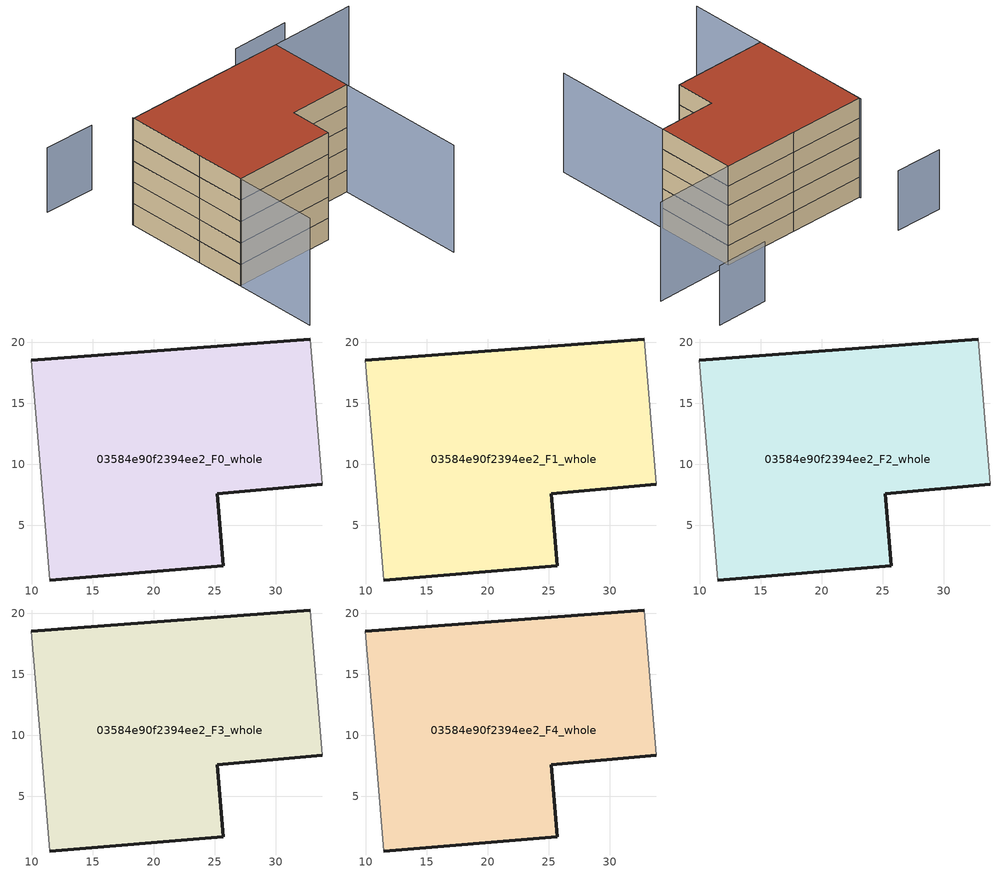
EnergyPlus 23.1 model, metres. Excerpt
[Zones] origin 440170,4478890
03584e90f2394ee2_F0_whole
 floor ground (EU_floor_Construction): 32.81,20.26 33.83,8.33 25.2,7.58 25.68,1.68 11.48,0.5 10.88,7.44 9.94,18.53 21.37,19.4 z0
 wall outside (EU_wall_Construction): 11.48,0.5 25.68,1.68 25.2,7.58 33.83,8.33 / 32.81,20.26 21.37,19.4 9.94,18.53 z0:3
 wall adiabatic (EU_wall_Construction): 9.94,18.53 10.88,7.44 11.48,0.5 / 33.83,8.33 32.81,20.26 z0:3
03584e90f2394ee2_F1_whole
 floor to 03584e90f2394ee2_F0_whole (EU_floor_Construction): 32.81,20.26 33.83,8.33 25.2,7.58 25.68,1.68 11.48,0.5 10.88,7.44 9.94,18.53 21.37,19.4 z3
 wall outside (EU_wall_Construction): 11.48,0.5 25.68,1.68 25.2,7.58 33.83,8.33 / 32.81,20.26 21.37,19.4 9.94,18.53 z3:6
 wall adiabatic (EU_wall_Construction): 9.94,18.53 10.88,7.44 11.48,0.5 / 33.83,8.33 32.81,20.26 z3:6
03584e90f2394ee2_F2_whole
 floor to 03584e90f2394ee2_F1_whole (EU_floor_Construction): 32.81,20.26 33.83,8.33 25.2,7.58 25.68,1.68 11.48,0.5 10.88,7.44 9.94,18.53 21.37,19.4 z6
 wall outside (EU_wall_Construction): 11.48,0.5 25.68,1.68 25.2,7.58 33.83,8.33 / 32.81,20.26 21.37,19.4 9.94,18.53 z6:9
 wall adiabatic (EU_wall_Construction): 9.94,18.53 10.88,7.44 11.48,0.5 / 33.83,8.33 32.81,20.26 z6:9
03584e90f2394ee2_F3_whole
 floor to 03584e90f2394ee2_F2_whole (EU_floor_Construction): 32.81,20.26 33.83,8.33 25.2,7.58 25.68,1.68 11.48,0.5 10.88,7.44 9.94,18.53 21.37,19.4 z9
 wall outside (EU_wall_Construction): 11.48,0.5 25.68,1.68 25.2,7.58 33.83,8.33 / 32.81,20.26 21.37,19.4 9.94,18.53 z9:12
 wall adiabatic (EU_wall_Construction): 9.94,18.53 10.88,7.44 11.48,0.5 / 33.83,8.33 32.81,20.26 z9:12
03584e90f2394ee2_F4_whole
 floor to 03584e90f2394ee2_F3_whole (EU_floor_Construction): 32.81,20.26 33.83,8.33 25.2,7.58 25.68,1.68 11.48,0.5 10.88,7.44 9.94,18.53 21.37,19.4 z12
 wall outside (EU_wall_Construction): 11.48,0.5 25.68,1.68 25.2,7.58 33.83,8.33 / 32.81,20.26 21.37,19.4 9.94,18.53 z12:15
 wall adiabatic (EU_wall_Construction): 9.94,18.53 10.88,7.44 11.48,0.5 / 33.83,8.33 32.81,20.26 z12:15
 roof outside (EU_roof_Construction): 33.83,8.33 32.81,20.26 21.37,19.4 9.94,18.53 10.88,7.44 11.48,0.5 25.68,1.68 25.2,7.58 z15
shading: 9.92,18.72 12.46,-11.09 / 35.37,-9.66 32.81,20.26 / 32.81,20.26 44.66,21.28 z0:15; 10.93,27.58 3.85,27.09 / 42.37,30.29 34.45,29.65 z0:9
[Building]
EU S2 Campaign: North Axis=0; Terrain=City; Solar Distribution=FullExterior
[Site:Location]
Madrid: Latitude=40.5; Longitude=-3.5; Time Zone=1; Elevation=609
[SizingPeriod:WeatherFileDays]
AnnualSizingPeriod: Begin Month=1; Begin Day of Month=1; End Month=12; End Day of Month=31; Day of Week for Start Day=Monday; Use Weather File Daylight Saving Period=No; Use Weather File Rain and Snow Indicators=No
[MATERIAL]
EU_InternalMass_Material: Roughness=MediumRough; Thickness=0.1; Conductivity=1; Density=1800; Specific Heat=900; Thermal Absorptance=0.9; Solar Absorptance=0.7; Visible Absorptance=0.7
[MATERIAL:NOMASS] Roughness=MediumRough; Thermal Absorptance=0.9; Solar Absorptance=0.7; Visible Absorptance=0.7
Name | Thermal Resistance
EU_wall_NoMass | 1.60022
EU_roof_NoMass | 1.57597
EU_floor_NoMass | 0.470652
[CONSTRUCTION]
EU_wall_Construction: EU_wall_NoMass
EU_roof_Construction: EU_roof_NoMass
EU_floor_Construction: EU_floor_NoMass
EU_InternalMass_Construction: EU_InternalMass_Material
[ZONE] Type=1; Multiplier=1; Ceiling Height=autocalculate; Volume=1085.04; Floor Area=autocalculate; Part of Total Floor Area=Yes
03584e90f2394ee2_F0_whole; 03584e90f2394ee2_F1_whole; 03584e90f2394ee2_F2_whole; 03584e90f2394ee2_F3_whole; 03584e90f2394ee2_F4_whole
[INTERNALMASS] Construction=EU_InternalMass_Construction; Surface Area=361.679
Name | Zone or ZoneList
03584e90f2394ee2_F0_whole_EU_InternalMass | 03584e90f2394ee2_F0_whole
03584e90f2394ee2_F1_whole_EU_InternalMass | 03584e90f2394ee2_F1_whole
03584e90f2394ee2_F2_whole_EU_InternalMass | 03584e90f2394ee2_F2_whole
03584e90f2394ee2_F3_whole_EU_InternalMass | 03584e90f2394ee2_F3_whole
03584e90f2394ee2_F4_whole_EU_InternalMass | 03584e90f2394ee2_F4_whole
[OTHEREQUIPMENT] Fuel Type=Electricity; Design Level Calculation Method=Watts/Area; Power per Zone Floor Area=1; Fraction Latent=0; Fraction Radiant=0; Fraction Lost=0; Carbon Dioxide Generation Rate=0; EndUse Subcategory=EU_Step8_InternalGains
Name | Zone or ZoneList or Space or SpaceList | Schedule
EU_Step8_InternalGain_03584e90f2394ee2_F0_whole_f000 | 03584e90f2394ee2_F0_whole | EU_Step8_GainSchedule_03584e90f2394ee2_F0_whole_f000
EU_Step8_InternalGain_03584e90f2394ee2_F1_whole_f000 | 03584e90f2394ee2_F1_whole | EU_Step8_GainSchedule_03584e90f2394ee2_F1_whole_f000
EU_Step8_InternalGain_03584e90f2394ee2_F2_whole_f000 | 03584e90f2394ee2_F2_whole | EU_Step8_GainSchedule_03584e90f2394ee2_F2_whole_f000
EU_Step8_InternalGain_03584e90f2394ee2_F3_whole_f000 | 03584e90f2394ee2_F3_whole | EU_Step8_GainSchedule_03584e90f2394ee2_F3_whole_f000
EU_Step8_InternalGain_03584e90f2394ee2_F4_whole_f000 | 03584e90f2394ee2_F4_whole | EU_Step8_GainSchedule_03584e90f2394ee2_F4_whole_f000
[ZONEVENTILATION:DESIGNFLOWRATE] Schedule=EU_AlwaysOn; Design Flow Rate Calculation Method=AirChanges/Hour; Air Changes per Hour=0.480704; Ventilation Type=Natural; Fan Pressure Rise=0; Fan Total Efficiency=1; Constant Term Coefficient=1; Temperature Term Coefficient=0; Velocity Term Coefficient=0; Velocity Squared Term Coefficient=0; Minimum Indoor Temperature=-100; Maximum Indoor Temperature=100; Delta Temperature=-100; Minimum Outdoor Temperature=-100; Maximum Outdoor Temperature=100; Maximum Wind Speed=40
Name | Zone or ZoneList or Space or SpaceList
EU_ConstantAir_03584e90f2394ee2_F0_whole | 03584e90f2394ee2_F0_whole
EU_ConstantAir_03584e90f2394ee2_F1_whole | 03584e90f2394ee2_F1_whole
EU_ConstantAir_03584e90f2394ee2_F2_whole | 03584e90f2394ee2_F2_whole
EU_ConstantAir_03584e90f2394ee2_F3_whole | 03584e90f2394ee2_F3_whole
EU_ConstantAir_03584e90f2394ee2_F4_whole | 03584e90f2394ee2_F4_whole
[HVACTEMPLATE:THERMOSTAT] Constant Heating Setpoint=20; Constant Cooling Setpoint=50
EU_HeatOnly_03584e90f2394ee2_F0_whole; EU_HeatOnly_03584e90f2394ee2_F1_whole; EU_HeatOnly_03584e90f2394ee2_F2_whole; EU_HeatOnly_03584e90f2394ee2_F3_whole; EU_HeatOnly_03584e90f2394ee2_F4_whole
[HVACTEMPLATE:ZONE:IDEALLOADSAIRSYSTEM] System Availability Schedule=EU_AlwaysOn; Maximum Heating Supply Air Temperature=50; Minimum Cooling Supply Air Temperature=13; Maximum Heating Supply Air Humidity Ratio=0.0156; Minimum Cooling Supply Air Humidity Ratio=0.0077; Heating Limit=NoLimit; Cooling Limit=NoLimit; Heating Availability Schedule=EU_AlwaysOn; Cooling Availability Schedule=EU_CoolingOff; Dehumidification Control Type=ConstantSensibleHeatRatio; Cooling Sensible Heat Ratio=0.7; Dehumidification Setpoint=60; Humidification Control Type=None; Humidification Setpoint=30; Outdoor Air Method=None; Outdoor Air Flow Rate per Person=0.00944; Outdoor Air Flow Rate per Zone Floor Area=0; Outdoor Air Flow Rate per Zone=0; Demand Controlled Ventilation Type=None; Outdoor Air Economizer Type=NoEconomizer; Heat Recovery Type=None; Sensible Heat Recovery Effectiveness=0.7; Latent Heat Recovery Effectiveness=0.65
Name | Template Thermostat
03584e90f2394ee2_F0_whole | EU_HeatOnly_03584e90f2394ee2_F0_whole
03584e90f2394ee2_F1_whole | EU_HeatOnly_03584e90f2394ee2_F1_whole
03584e90f2394ee2_F2_whole | EU_HeatOnly_03584e90f2394ee2_F2_whole
03584e90f2394ee2_F3_whole | EU_HeatOnly_03584e90f2394ee2_F3_whole
03584e90f2394ee2_F4_whole | EU_HeatOnly_03584e90f2394ee2_F4_whole
[SIZING:ZONE] Zone Cooling Design Supply Air Temperature Input Method=SupplyAirTemperature; Zone Cooling Design Supply Air Temperature=13; Zone Heating Design Supply Air Temperature Input Method=SupplyAirTemperature; Zone Heating Design Supply Air Temperature=50; Zone Cooling Design Supply Air Humidity Ratio=0.008; Zone Heating Design Supply Air Humidity Ratio=0.008; Cooling Design Air Flow Method=DesignDay; Cooling Design Air Flow Rate=0; Cooling Minimum Air Flow per Zone Floor Area=0.000762; Cooling Minimum Air Flow=0; Cooling Minimum Air Flow Fraction=0.2; Heating Design Air Flow Method=DesignDay; Heating Design Air Flow Rate=0; Heating Maximum Air Flow per Zone Floor Area=0.002032; Heating Maximum Air Flow=0.141576; Heating Maximum Air Flow Fraction=0.3; Account for Dedicated Outdoor Air System=No; Dedicated Outdoor Air System Control Strategy=NeutralSupplyAir; Dedicated Outdoor Air Low Setpoint Temperature for Design=autosize; Dedicated Outdoor Air High Setpoint Temperature for Design=autosize; Zone Load Sizing Method=Sensible Load Only No Latent Load; Zone Latent Cooling Design Supply Air Humidity Ratio Input Method=HumidityRatioDifference; Zone Cooling Design Supply Air Humidity Ratio Difference=0.005; Zone Latent Heating Design Supply Air Humidity Ratio Input Method=HumidityRatioDifference; Zone Humidification Design Supply Air Humidity Ratio Difference=0.005
03584e90f2394ee2_F0_whole; 03584e90f2394ee2_F1_whole; 03584e90f2394ee2_F2_whole; 03584e90f2394ee2_F3_whole; 03584e90f2394ee2_F4_whole
[SCHEDULE:CONSTANT]
Name | Hourly Value
EU_AlwaysOn | 1
EU_CoolingOff | 0
[SCHEDULE:FILE] Column Number=1; Rows to Skip at Top=0; Number of Hours of Data=8760; Column Separator=Comma; Interpolate to Timestep=No; Minutes per Item=60; Adjust Schedule for Daylight Savings=Yes
Name | File
EU_Step8_GainSchedule_03584e90f2394ee2_F0_whole_f000 | ../../schedules/03584e90f2394ee2/03584e90f2394ee2_F0_whole_f000_gain.csv
EU_Step8_GainSchedule_03584e90f2394ee2_F1_whole_f000 | ../../schedules/03584e90f2394ee2/03584e90f2394ee2_F1_whole_f000_gain.csv
EU_Step8_GainSchedule_03584e90f2394ee2_F2_whole_f000 | ../../schedules/03584e90f2394ee2/03584e90f2394ee2_F2_whole_f000_gain.csv
EU_Step8_GainSchedule_03584e90f2394ee2_F3_whole_f000 | ../../schedules/03584e90f2394ee2/03584e90f2394ee2_F3_whole_f000_gain.csv
EU_Step8_GainSchedule_03584e90f2394ee2_F4_whole_f000 | ../../schedules/03584e90f2394ee2/03584e90f2394ee2_F4_whole_f000_gain.csv
